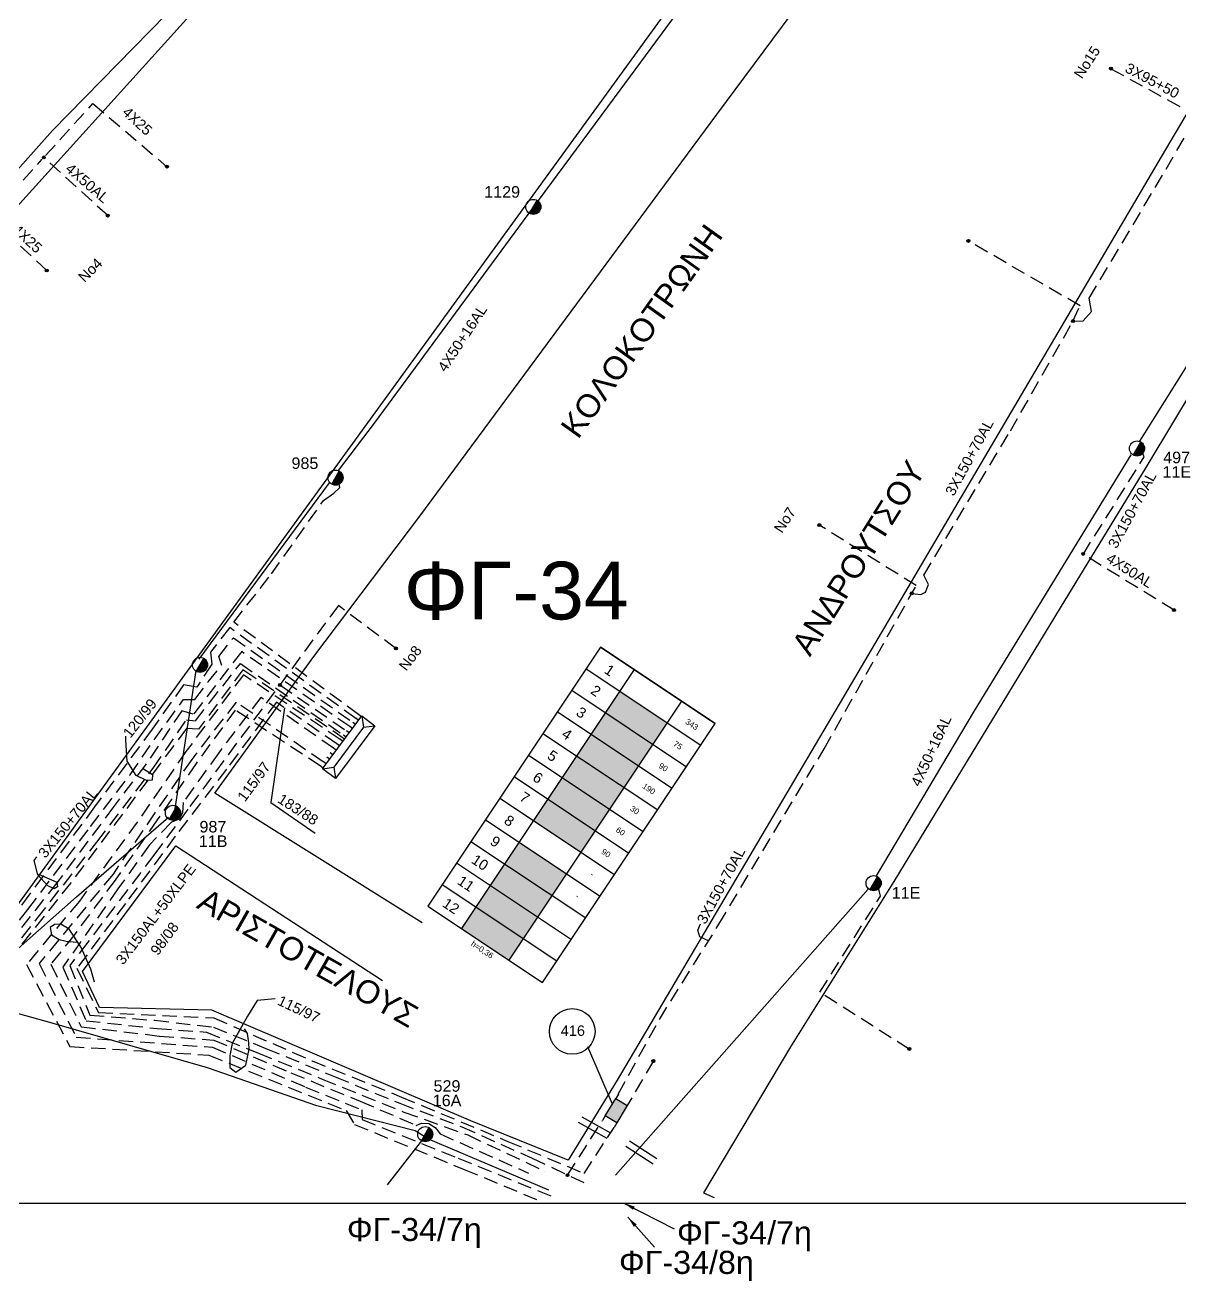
# Model space of a CAD drawing. Header units: millimetres. Extents: x -2238 to -1136, y 747 to 1272.
# Drawn here: x -1863.8 to -1761.1, y 750.1 to 861.9 of the extents above; entities that cross this region are included whole.
import ezdxf
from ezdxf.enums import TextEntityAlignment as Align

# ---------------------------------------------------------------- set-up
doc = ezdxf.new("R2010")
doc.units = ezdxf.units.MM
doc.linetypes.add('DASHED', pattern=[19.05, 12.7, -6.35])
for name, color, linetype in [('Link Box 4 Διευθύνσεων', 7, 'Continuous'), ('Άγνωστα', 7, 'Continuous'), ('Ασφαλειοκιβώτια Χ.Τ 12 αναχωρήσεων', 7, 'Continuous'), ('Γυμνά εναέρια ΧΤ και ΦΟΠ (3Φ)   4x50+16AL', 7, 'Continuous'), ('Επιγραφές - Σχήματα', 7, 'Continuous'), ('Καλώδια ΧΤ   3x150+50AL', 7, 'DASHED'), ('Καλώδια ΧΤ   3x150+50AL XLPE', 7, 'DASHED'), ('Καλώδια ΧΤ   3x150AL+50XLPE', 7, 'DASHED'), ('Καλώδια ΧΤ   3x95+50 AL XLPE', 7, 'DASHED'), ('Στύλος ΦΜ', 7, 'Continuous'), ('Στύλος ΦΜ @ 1', 7, 'Continuous'), ('Συνδέσεις', 7, 'Continuous'), ('Τομή', 7, 'Continuous'), ('Υποσταθμός πόλεως', 7, 'Continuous'), ('Υπόβαθρο ΔΕΗ', 7, 'Continuous'), ('Υπόγεια καλώδια Δικτύου ΧΤ και Παρ. ΧΤ - 3X150+70 AL', 7, 'DASHED'), ('Υπόγεια καλώδια Παροχών ΧΤ   4x25', 7, 'DASHED'), ('Υπόγεια καλώδια Παροχών ΧΤ   4x50AL', 7, 'DASHED')]:
    doc.layers.add(name, color=color, linetype=linetype)
doc.styles.get("Standard").update_dxf_attribs({"font": 'ARIAL.TTF'})
doc.linetypes.add('SYN_LINE', pattern='A,0.5,-0.0001,["/\\/\\/\\/",Standard,S=0.1,R=0,X=0,Y=-0.05],-0.25', length=0.7501)
doc.dimstyles.new('ISO-25', dxfattribs={"dimtxt": 2.5, "dimasz": 2.5, "dimexe": 1.25, "dimexo": 0.625, "dimtad": 1, "dimtxsty": 'Standard', "dimcen": 2.5, "dimadec": 0, "dimazin": 0, "dimtfac": 1, "dimtmove": 0, "dimatfit": 3, "dimfxl": 1, "dimarcsym": 0})

# ---------------------------------------------------------------- blocks, each defined once
blk = doc.blocks.new('ΥΠΑΡΧΩΝ ΤΣΙΜΕΝΤΕΝΙΟΣ ΣΤΥΛΟΣ')
at = {"layer": 'Στύλος ΦΜ'}
blk.add_hatch(color=256, dxfattribs=at).paths.add_polyline_path([(-1.29, -2.28, 0.574793), (2.62, 0, 0.268822), (1.3, 2.27)])
blk.add_line((-1.29, -2.28), (1.3, 2.27), dxfattribs=at)
blk.add_circle((0, 0), 2.62, dxfattribs=at)
at = {"layer": 'Στύλος ΦΜ', "flags": 4}
for tag, p in [('ΑΡΙΘΜΟΣ', (-4.68, 8.05)), ('ΤΥΠΟΣ', (-4.91, 3.03))]:
    blk.add_attdef(tag, p, '', height=4, dxfattribs=at)
blk = doc.blocks.new('ΤΟΜΗ')
at = {"layer": 'Τομή', "ltscale": 40}
for p, q in [((-5.68, 0), (5.68, 0)), ((5.68, -2.33), (-5.68, -2.33))]:
    blk.add_line(p, q, dxfattribs=at)
blk = doc.blocks.new('_ΣΥΝΔΕΣΗ')
at = {"layer": 'Συνδέσεις', "linetype": 'SYN_LINE', "ltscale": 40}
blk.add_hatch(color=256, dxfattribs=at).paths.add_polyline_path([(0.5, -0.01, 1), (-0.5, -0.01, 1)])
at = {"layer": 'Συνδέσεις'}
blk.add_circle((0, -0.01), 0.5, dxfattribs=at)
blk = doc.blocks.new('LINK BOX 4 ΑΝΑΧΩΡΗΣΕΩΝ')
at = {"layer": 'Link Box 4 Διευθύνσεων', "ltscale": 40}
blk.add_hatch(color=256, dxfattribs=at).paths.add_polyline_path([(-3.54, 0), (-3.54, -4.67), (3.54, -4.67), (3.54, 0)])
for p, q in [((-3.54, 0), (-5.33, 0)), ((5.33, 0), (3.54, 0)), ((-3.54, -4.67), (-5.33, -4.67)), ((5.33, -4.67), (3.54, -4.67))]:
    blk.add_line(p, q, dxfattribs=at)
blk.add_lwpolyline([(-3.54, -4.67), (-3.54, 0), (3.54, 0), (3.54, -4.67)], close=True, dxfattribs=at)
blk = doc.blocks.new('ΑΣΦΑΛΕΙΟΚΙΒΩΤΙΟ ΥΠΟΣΤΑΘΜΟΥ 12 ΑΝΑΧΩΡΗΣΕΩΝ')
at = {"layer": 'Ασφαλειοκιβώτια Χ.Τ 12 αναχωρήσεων', "ltscale": 40}
for p, q in [((-23.91, 54), (23.91, 54)), ((-9.83, 54), (-9.83, -54)), ((9.83, 54), (9.83, -54)), ((-23.91, 45), (23.91, 45)), ((-23.91, 36), (23.91, 36)), ((-23.91, 27), (23.91, 27)), ((-23.91, 18), (23.91, 18)), ((-23.91, 9), (23.91, 9)), ((-23.91, 0), (23.91, 0)), ((-23.91, -9), (23.91, -9)), ((-23.91, -18), (23.91, -18)), ((-23.91, -27), (23.91, -27)), ((-23.91, -36), (23.91, -36)), ((-23.91, -45), (23.91, -45))]:
    blk.add_line(p, q, dxfattribs=at)
at = {"layer": 'Ασφαλειοκιβώτια Χ.Τ 12 αναχωρήσεων'}
blk.add_lwpolyline([(-23.91, -54), (23.91, -54), (23.91, 54), (-23.91, 54)], close=True, dxfattribs=at)
for s, p in [('1', (-18.23, 47.26)), ('2', (-18.23, 38.69)), ('3', (-18.23, 29.62)), ('4', (-18.23, 20.59)), ('5', (-18.23, 11.58)), ('6', (-18.23, 2.45)), ('7', (-18.23, -5.8)), ('8', (-18.23, -15.48)), ('9', (-18.23, -24.18)), ('10', (-20.03, -33.14)), ('11', (-20.03, -41.94)), ('12', (-20.03, -51.31))]:
    blk.add_text(s, height=3.6, dxfattribs=at).set_placement(p)
at = {"layer": 'Ασφαλειοκιβώτια Χ.Τ 12 αναχωρήσεων', "ltscale": 40}
for tag, height, p in [('ΟΝΟΜΑ', 5, (0.11, 57.89)), ('ΚΕΙΜΕΝΟ 1', 2, (17.33, 49.23)), ('ΚΕΙΜΕΝΟ 2', 2, (17.33, 40.53)), ('ΚΕΙΜΕΝΟ 3', 2, (17.33, 31.39)), ('ΚΕΙΜΕΝΟ 4', 2, (17.33, 22.41)), ('ΚΕΙΜΕΝΟ 5', 2, (17.33, 13.57)), ('ΚΕΙΜΕΝΟ 6', 2, (17.33, 4.65)), ('ΚΕΙΜΕΝΟ 7', 2, (17.33, -4.42)), ('ΚΕΙΜΕΝΟ 8', 2, (17.33, -13.15)), ('ΚΕΙΜΕΝΟ 9', 2, (17.33, -22.28)), ('ΚΕΙΜΕΝΟ 10', 2, (17.33, -31.5)), ('ΚΕΙΜΕΝΟ 11', 2, (17.33, -40.57)), ('ΚΕΙΜΕΝΟ 12', 2, (17.33, -49.5)), ('ΣΧ', 2, (0.17, -56.08))]:
    blk.add_attdef(tag, text='', height=height, dxfattribs=at).set_placement(p, align=Align.MIDDLE_CENTER)
blk = doc.blocks.new('ΥΠΟΣΤΑΘΜΟΣ ΠΟΛΕΩΣ 13 ΑΝΑΧΩΡΗΣΕΩΝ')
at = {"layer": 'Υποσταθμός πόλεως', "ltscale": 40}
for p, q in [((-11.12, -2.82), (-11.12, -4)), ((-9.53, -2.82), (-9.53, -4)), ((-7.77, -2.82), (-7.77, -4)), ((-5.99, -2.82), (-5.99, -4)), ((-4.14, -2.82), (-4.14, -4)), ((-2.3, -2.82), (-2.3, -4)), ((-0.43, -2.82), (-0.43, -4)), ((1.54, -2.82), (1.54, -4)), ((3.43, -2.82), (3.43, -4)), ((5.39, -2.82), (5.39, -4)), ((7.32, -2.82), (7.32, -4)), ((9.32, -2.82), (9.32, -4)), ((11.11, -2.82), (11.11, -4))]:
    blk.add_line(p, q, dxfattribs=at)
blk.add_lwpolyline([(-11.43, 2.82), (11.43, 2.82), (11.43, -2.82), (-11.43, -2.82)], close=True, dxfattribs=at)
for points in [[(-8.62, 0), (-11.43, 2.82)], [(-11.43, -2.82), (-8.62, 0)], [(-8.62, 0), (8.62, 0)], [(8.62, 0), (11.43, 2.82)], [(11.43, -2.82), (8.62, 0)]]:
    blk.add_lwpolyline(points, dxfattribs=at)
at = {"layer": 'Υποσταθμός πόλεως', "linetype": 'SYN_LINE', "ltscale": 40, "flags": 1}
for tag, p in [('ΜΕΤΑΣΧΗΜΑΤΙΣΜΟΣ', (12.22, 1.68)), ('ΙΣΧΥΣ', (12.2, -1.11)), ('ΑΡΙΘΜΟΣ', (12.32, -3.83))]:
    blk.add_attdef(tag, p, '', height=1.8, dxfattribs=at)

msp = doc.modelspace()

# ---------------------------------------------------------------- hatches: boundary and pattern name
at = {"layer": 'Ασφαλειοκιβώτια Χ.Τ 12 αναχωρήσεων', "ltscale": 0.1}
for color, points in [(85, [(-1810.92, 802.56), (-1812.2, 800.64), (-1808, 797.84), (-1806.72, 799.76)]), (30, [(-1812.2, 800.64), (-1813.48, 798.71), (-1809.28, 795.92), (-1808, 797.84)]), (151, [(-1810.56, 794), (-1809.28, 795.92), (-1813.48, 798.71), (-1814.76, 796.79)]), (27, [(-1814.76, 796.79), (-1816.04, 794.87), (-1811.84, 792.07), (-1810.56, 794)]), (6, [(-1813.12, 790.15), (-1811.84, 792.07), (-1816.04, 794.87), (-1817.32, 792.95)]), (173, [(-1814.4, 788.23), (-1813.12, 790.15), (-1817.32, 792.95), (-1818.6, 791.03)]), (2, [(-1816.96, 784.39), (-1815.68, 786.31), (-1819.88, 789.11), (-1821.16, 787.18)]), (62, [(-1818.24, 782.47), (-1816.96, 784.39), (-1821.16, 787.18), (-1822.44, 785.26)]), (154, [(-1822.44, 785.26), (-1823.72, 783.34), (-1819.52, 780.54), (-1818.24, 782.47)]), (1, [(-1823.72, 783.34), (-1825, 781.42), (-1820.8, 778.62), (-1819.52, 780.54)]), (5, [(-1823.72, 783.34), (-1825, 781.42), (-1820.8, 778.62), (-1819.52, 780.54)])]:
    msp.add_hatch(color=color, dxfattribs=at).paths.add_polyline_path(points)

# ---------------------------------------------------------------- linework, layer by layer
at = {"layer": 'Άγνωστα', "color": 6, "linetype": 'DASHED', "ltscale": 0.1}
msp.add_lwpolyline([(-1770.6, 835.5), (-1769.96, 836.87), (-1779.9, 842.64)], dxfattribs=at)
at = {"layer": 'Άγνωστα', "color": 85, "linetype": 'DASHED', "ltscale": 0.1}
msp.add_lwpolyline([(-1834.17, 800.47), (-1834.17, 800.47), (-1834.17, 800.47), (-1845.28, 808.7), (-1841.93, 812.99), (-1837.29, 819.53), (-1836.37, 820.19), (-1835.85, 820.68), (-1835.91, 821.02)], dxfattribs=at)
at = {"layer": 'Άγνωστα', "color": 27, "linetype": 'DASHED', "ltscale": 0.1}
msp.add_lwpolyline([(-1785.17, 770.69), (-1793.12, 775.75), (-1787.74, 784.32), (-1787.97, 785.31)], dxfattribs=at)
at = {"layer": 'Άγνωστα', "color": 173, "ltscale": 0.1}
msp.add_lwpolyline([(-1817.25, 758.14), (-1827.94, 762.69), (-1829.14, 763.43), (-1837.9, 765.66), (-1847.62, 769.04), (-1861.65, 773.06), (-1869.36, 775.19)], dxfattribs=at)
at = {"layer": 'Άγνωστα', "color": 173, "linetype": 'DASHED', "ltscale": 0.1}
msp.add_lwpolyline([(-1815.57, 759.47), (-1812.47, 764.35)], dxfattribs=at)
at = {"layer": 'Άγνωστα', "color": 173, "linetype": 'SYN_LINE', "ltscale": 6}
msp.add_lwpolyline([(-1828.29, 762.91), (-1831.63, 758.61)], dxfattribs=at)
at = {"layer": 'Γυμνά εναέρια ΧΤ και ΦΟΠ (3Φ)   4x50+16AL', "color": 2, "ltscale": 0.1}
msp.add_lwpolyline([(-1877, 834.94), (-1874, 838.37), (-1861.41, 852.47), (-1842.6, 871.69)], dxfattribs=at)
at = {"layer": 'Γυμνά εναέρια ΧΤ και ΦΟΠ (3Φ)   4x50+16AL', "color": 85, "ltscale": 0.1}
for points in [[(-1835.95, 822.19), (-1832.75, 826.42), (-1818.67, 845.56), (-1811.4, 855.38), (-1799.86, 871.04)], [(-1848.36, 805.42), (-1836.77, 821.11)], [(-1850.5, 792.08), (-1848.62, 804.4)], [(-1869.36, 775.71), (-1864.73, 779.42), (-1859.28, 784.26), (-1851.08, 791.34)]]:
    msp.add_lwpolyline(points, dxfattribs=at)
at = {"layer": 'Γυμνά εναέρια ΧΤ και ΦΟΠ (3Φ)   4x50+16AL', "color": 27, "ltscale": 0.1}
for points in [[(-1747.13, 852.83), (-1764.69, 824.81)], [(-1765.44, 823.59), (-1779.4, 800.81), (-1788.12, 786.11)], [(-1788.82, 784.94), (-1811.31, 759.47)]]:
    msp.add_lwpolyline(points, dxfattribs=at)
at = {"layer": 'Επιγραφές - Σχήματα', "ltscale": 0.1}
msp.add_lwpolyline([(-1243.78, 1256.38), (-2237.36, 1256.38), (-2237.36, 756.99), (-1243.78, 756.99)], close=True, dxfattribs=at)
for points in [[(-1840.76, 801.08), (-1841.97, 792.65), (-1838.03, 789.93)], [(-1853.31, 795.64), (-1852.51, 795.15), (-1852.54, 794.63), (-1853.03, 794.6), (-1853.97, 795.04), (-1854.75, 796.33), (-1854.89, 798.19), (-1854.89, 798.56)], [(-1862.66, 786.26), (-1861.01, 785.57), (-1860.95, 785.15), (-1861.27, 784.95), (-1861.81, 785.22), (-1862.71, 786.22), (-1863.03, 787.48), (-1862.8, 787.8)], [(-1857.66, 776.66), (-1858.01, 777.82), (-1858.88, 779.79), (-1859.93, 781.36), (-1860.68, 781.82), (-1861.23, 781.79), (-1861.61, 781.53), (-1861.49, 780.86), (-1860.83, 780.46), (-1860.19, 780.31), (-1859.26, 780.23)], [(-1803.02, 780.33), (-1803.8, 780.7), (-1803.99, 781.27), (-1803.73, 781.85)], [(-1841.6, 775.18), (-1843.21, 775.02), (-1844.05, 773.62), (-1845.42, 771.2), (-1845.62, 770.13), (-1845.62, 769.05), (-1845.08, 768.64), (-1844.19, 769.28), (-1843.91, 770.69), (-1843.93, 771.25), (-1844.06, 772.1), (-1844.32, 772.51)], [(-1811.58, 765.79), (-1813.78, 770.89)]]:
    msp.add_lwpolyline(points, dxfattribs=at)
msp.add_circle((-1815.16, 772.27), 2.03, dxfattribs=at)
at = {"layer": 'Καλώδια ΧΤ   3x150+50AL', "color": 7, "ltscale": 0.1}
msp.add_lwpolyline([(-1835.41, 798.3), (-1843.58, 803.86), (-1844.46, 804.46), (-1848.41, 799.19), (-1849.47, 799.24), (-1859.78, 785.5), (-1866.09, 777.6), (-1865.46, 774.57), (-1866.9, 772.59), (-1868.77, 771.65), (-1871.92, 772.05), (-1873.54, 774.05), (-1889.45, 774.35), (-1891.7, 773.35), (-1894.35, 773.7), (-1895.47, 774.31), (-1908.23, 775.41), (-1919.1, 776.36), (-1921.64, 784.43), (-1930.41, 785.12), (-1904.17, 812.84), (-1875.24, 843.4), (-1886.44, 854.03)], dxfattribs=at)
at = {"layer": 'Καλώδια ΧΤ   3x150+50AL XLPE', "color": 140, "linetype": 'DASHED', "ltscale": 0.1}
msp.add_lwpolyline([(-1862.03, 850.23), (-1857.82, 854.87)], dxfattribs=at)
at = {"layer": 'Καλώδια ΧΤ   3x150+50AL XLPE', "color": 151, "linetype": 'DASHED', "ltscale": 0.1}
msp.add_lwpolyline([(-1875.89, 834.8), (-1874.71, 836.04), (-1870.21, 841.3), (-1865.3, 846.64), (-1862.32, 849.91)], dxfattribs=at)
at = {"layer": 'Καλώδια ΧΤ   3x150AL+50XLPE', "color": 173, "linetype": 'DASHED', "ltscale": 0.1}
for points in [[(-1830.85, 806.36), (-1835.97, 810.18), (-1849.36, 792.05), (-1852.4, 787.95), (-1858.27, 780.21), (-1859.88, 778.13), (-1858.08, 773.72), (-1852.31, 773.26), (-1847.09, 772.66), (-1842.42, 770.76), (-1836.25, 768.22), (-1830.51, 765.87), (-1824.98, 763.78), (-1818.73, 760.99), (-1814.13, 758.81)], [(-1841.17, 803.11), (-1835.24, 799.03)]]:
    msp.add_lwpolyline(points, dxfattribs=at)
at = {"layer": 'Καλώδια ΧΤ   3x150AL+50XLPE', "color": 2, "linetype": 'DASHED', "ltscale": 0.1}
msp.add_lwpolyline([(-1866.5, 777.62), (-1862.79, 782.3), (-1857.46, 789.12), (-1852.45, 795.71), (-1849.48, 800.01), (-1848.68, 799.92), (-1847.44, 801.52), (-1844.68, 805.02), (-1835.53, 798.66), (-1835.53, 798.66), (-1835.53, 798.66)], dxfattribs=at)
at = {"layer": 'Καλώδια ΧΤ   3x150AL+50XLPE', "color": 5, "linetype": 'DASHED', "ltscale": 0.1}
msp.add_lwpolyline([(-1835.81, 798.27), (-1835.81, 798.27), (-1835.81, 798.27), (-1844.42, 804.01), (-1849.53, 797.2), (-1853.86, 790.9), (-1859.02, 783.87), (-1863.73, 778.22), (-1859.87, 770.93), (-1847.49, 770.17), (-1835.28, 765.23), (-1834.52, 763.99), (-1824.77, 759.98), (-1818.34, 757.32)], dxfattribs=at)
at = {"layer": 'Καλώδια ΧΤ   3x150AL+50XLPE', "color": 154, "linetype": 'DASHED', "ltscale": 0.1}
msp.add_lwpolyline([(-1837.31, 796.27), (-1837.31, 796.27), (-1837.31, 796.27), (-1845.07, 801.59), (-1849.02, 796.48), (-1852.3, 791.72), (-1856.02, 786.28), (-1862.6, 778.32), (-1859.3, 771.75), (-1847.17, 770.87), (-1838.88, 767.32), (-1833.88, 765.29), (-1833.86, 764.42), (-1825.31, 760.98), (-1816.52, 757.42)], dxfattribs=at)
at = {"layer": 'Καλώδια ΧΤ   3x150AL+50XLPE', "color": 1, "linetype": 'DASHED', "ltscale": 0.1}
msp.add_lwpolyline([(-1836.4, 797.48), (-1836.4, 797.48), (-1836.4, 797.48), (-1842.86, 802), (-1846.62, 797.07), (-1849.78, 792.65), (-1849.85, 791.73), (-1850.15, 791.18), (-1850.83, 790.9), (-1852.78, 788.87), (-1855.59, 784.95), (-1860.48, 778), (-1858.42, 773.22), (-1852.1, 772.53), (-1847.71, 772.21), (-1843.09, 770.34), (-1837.4, 768.03), (-1830.13, 765.09), (-1824.46, 763.05), (-1817.62, 759.84), (-1817.62, 759.84)], dxfattribs=at)
at = {"layer": 'Καλώδια ΧΤ   3x150AL+50XLPE', "color": 62, "linetype": 'DASHED', "ltscale": 0.1}
msp.add_lwpolyline([(-1837.58, 795.9), (-1837.58, 795.9), (-1837.58, 795.9), (-1837.58, 795.9), (-1837.58, 795.9), (-1845.14, 800.87), (-1848.63, 796.13), (-1852.08, 791.11), (-1855.83, 785.74), (-1859.49, 780.85), (-1861.55, 778.25), (-1858.85, 772.68), (-1851.89, 771.86), (-1847.05, 771.5), (-1840.19, 768.58), (-1834.02, 766.06), (-1829.04, 763.91), (-1828.57, 764.11), (-1827.91, 764.06), (-1827.37, 763.72), (-1826.91, 763.15), (-1819.06, 759.66), (-1819.06, 759.66), (-1819.06, 759.66)], dxfattribs=at)
at = {"layer": 'Καλώδια ΧΤ   3x95+50 AL XLPE', "color": 6, "linetype": 'DASHED', "ltscale": 0.1}
msp.add_lwpolyline([(-1767.22, 857.97), (-1759.73, 853.86), (-1758.56, 855.54), (-1758.55, 855.56)], dxfattribs=at)
at = {"layer": 'Υπόβαθρο ΔΕΗ', "ltscale": 0.1}
msp.add_lwpolyline([(-1798.75, 874.15), (-1869.59, 776.61), (-1917.23, 779.34), (-1919.12, 785.35), (-1838.85, 874.15), (-1809.24, 903.26), (-1783.49, 895.43), (-1783.38, 895.04)], close=True, dxfattribs=at)
for points in [[(-1828.52, 781.93), (-1846.97, 793.49), (-1838.16, 805.66), (-1828.73, 818.13), (-1802.3, 853.9), (-1787.24, 874.15), (-1773.91, 892.56), (-1749.72, 884.38), (-1743.99, 882.34), (-1748.72, 874.15), (-1754.04, 864.9), (-1762.75, 850.12), (-1790.63, 802.71), (-1811.15, 767.93), (-1815.52, 760.8), (-1824.17, 764.32), (-1847.22, 774.15), (-1857.24, 774.41), (-1858.73, 777.61), (-1850.42, 788.8), (-1832.05, 776.79)], [(-1756.56, 835.04), (-1764.12, 822.46), (-1771.75, 809.99), (-1786.54, 785.61), (-1795.73, 770.89), (-1803.48, 757.9), (-1802.54, 757.49)]]:
    msp.add_lwpolyline(points, dxfattribs=at)
at = {"layer": 'Υπόγεια καλώδια Δικτύου ΧΤ και Παρ. ΧΤ - 3X150+70 AL', "color": 6, "linetype": 'DASHED', "ltscale": 0.1}
for points in [[(-1784.94, 811.26), (-1784.15, 811.17), (-1783.71, 811.37), (-1783.46, 812.05), (-1783.88, 812.89), (-1776.17, 825.72), (-1770.6, 835.5), (-1769.7, 835.54), (-1768.95, 836.36), (-1769.15, 837.54), (-1764.25, 845.76), (-1760.2, 852.63), (-1758.95, 852.95), (-1758.2, 853.69), (-1758.01, 854.51), (-1758.56, 855.54)], [(-1811.06, 766.69), (-1807.4, 773.34), (-1802.11, 781.81), (-1792.73, 797.44), (-1784.55, 811.96), (-1793.17, 817.34)], [(-1836.11, 797.87), (-1836.11, 797.87), (-1836.11, 797.87), (-1841.48, 801.58), (-1845.93, 795.61), (-1850.48, 789.64), (-1854.91, 783.67), (-1859.24, 777.89), (-1857.32, 773.96), (-1847.05, 773.48), (-1838.31, 769.65), (-1830.36, 766.43), (-1820.88, 762.48), (-1814.09, 759.62), (-1811.44, 763.73)], [(-1807.94, 769.64), (-1810.03, 766.07)]]:
    msp.add_lwpolyline(points, dxfattribs=at)
at = {"layer": 'Υπόγεια καλώδια Δικτύου ΧΤ και Παρ. ΧΤ - 3X150+70 AL', "color": 27, "linetype": 'DASHED', "ltscale": 0.1}
for points in [[(-1769.7, 814.74), (-1764.25, 823.42), (-1764.54, 824)], [(-1834.41, 800.14), (-1834.41, 800.14), (-1834.41, 800.14), (-1845.64, 808.22), (-1847.36, 806.03), (-1847.24, 804.97), (-1848.56, 802.93), (-1849.74, 803.13), (-1852.54, 799.18), (-1857.66, 792.25), (-1863.42, 784.53), (-1868.03, 778.37), (-1869.67, 776.13)]]:
    msp.add_lwpolyline(points, dxfattribs=at)
at = {"layer": 'Υπόγεια καλώδια Δικτύου ΧΤ και Παρ. ΧΤ - 3X150+70 AL', "color": 30, "linetype": 'DASHED', "ltscale": 0.1}
msp.add_lwpolyline([(-1867.83, 777.65), (-1867.83, 777.66), (-1863.61, 783.12), (-1858.02, 790.51), (-1854.51, 795.1), (-1852.36, 798.24), (-1849.75, 801.81), (-1848.74, 801.81), (-1847.56, 803.39), (-1846.35, 804.85), (-1846.6, 805.64), (-1845.31, 807.31), (-1834.69, 799.78), (-1834.69, 799.78), (-1834.69, 799.78)], dxfattribs=at)
at = {"layer": 'Υπόγεια καλώδια Δικτύου ΧΤ και Παρ. ΧΤ - 3X150+70 AL', "color": 151, "linetype": 'DASHED', "ltscale": 0.1}
msp.add_lwpolyline([(-1834.96, 799.41), (-1834.96, 799.41), (-1834.96, 799.41), (-1844.57, 806.08), (-1848.89, 800.5), (-1849.89, 800.82), (-1853.13, 796), (-1855.97, 792.26), (-1861.02, 785.5), (-1867.16, 777.74), (-1867.15, 777.72)], dxfattribs=at)
at = {"layer": 'Υπόγεια καλώδια Παροχών ΧΤ   4x25', "color": 151, "linetype": 'DASHED', "ltscale": 0.1}
for points in [[(-1857.82, 854.87), (-1851.22, 849.25)], [(-1861.91, 840.01), (-1867.05, 844.74)]]:
    msp.add_lwpolyline(points, dxfattribs=at)
at = {"layer": 'Υπόγεια καλώδια Παροχών ΧΤ   4x50AL', "color": 151, "linetype": 'DASHED', "ltscale": 0.1}
msp.add_lwpolyline([(-1856.48, 844.89), (-1862.18, 850.07)], dxfattribs=at)
at = {"layer": 'Υπόγεια καλώδια Παροχών ΧΤ   4x50AL', "color": 27, "linetype": 'DASHED', "ltscale": 0.1}
msp.add_lwpolyline([(-1761.59, 809.77), (-1769.68, 814.73)], dxfattribs=at)

# ---------------------------------------------------------------- block references
at = {"layer": 'Link Box 4 Διευθύνσεων', "ltscale": 0.1, "xscale": 0.2565857821764989, "yscale": 0.2565857821764989, "zscale": 0.2565857821764989, "rotation": 58.88141423906293}
msp.add_blockref('LINK BOX 4 ΑΝΑΧΩΡΗΣΕΩΝ', (-1811.76, 765.52), dxfattribs=at)
at = {"layer": 'Ασφαλειοκιβώτια Χ.Τ 12 αναχωρήσεων', "ltscale": 0.1}
ref = msp.add_blockref('ΑΣΦΑΛΕΙΟΚΙΒΩΤΙΟ ΥΠΟΣΤΑΘΜΟΥ 12 ΑΝΑΧΩΡΗΣΕΩΝ', (-1815.22, 791.55), dxfattribs=dict(at, xscale=0.2565857821765113, yscale=0.2565857821765113, zscale=0.2565857821765113, rotation=326.3218488891845))
ref.add_attrib('ΣΧ', 'h=0,36', dxfattribs={"ltscale": 40, "height": 0.513, "rotation": 326.3218}).set_placement((-1823.16, 779.55), align=Align.MIDDLE_CENTER)
ref.add_attrib('ΚΕΙΜΕΝΟ 2', '75', dxfattribs={"ltscale": 40, "height": 0.513, "rotation": 326.3218}).set_placement((-1805.75, 797.74), align=Align.MIDDLE_CENTER)
ref.add_attrib('ΚΕΙΜΕΝΟ 1', '343', dxfattribs={"ltscale": 40, "height": 0.513, "rotation": 326.3218}).set_placement((-1804.51, 799.6), align=Align.MIDDLE_CENTER)
ref.add_attrib('ΚΕΙΜΕΝΟ 3', '90', dxfattribs={"ltscale": 40, "height": 0.513, "rotation": 326.3218}).set_placement((-1807.05, 795.79), align=Align.MIDDLE_CENTER)
ref.add_attrib('ΚΕΙΜΕΝΟ 4', '190', dxfattribs={"ltscale": 40, "height": 0.513, "rotation": 326.3218}).set_placement((-1808.33, 793.87), align=Align.MIDDLE_CENTER)
ref.add_attrib('ΚΕΙΜΕΝΟ 5', '30', dxfattribs={"ltscale": 40, "height": 0.513, "rotation": 326.3218}).set_placement((-1809.59, 791.98), align=Align.MIDDLE_CENTER)
ref.add_attrib('ΚΕΙΜΕΝΟ 6', '60', dxfattribs={"ltscale": 40, "height": 0.513, "rotation": 326.3218}).set_placement((-1810.86, 790.08), align=Align.MIDDLE_CENTER)
ref.add_attrib('ΚΕΙΜΕΝΟ 7', '90', dxfattribs={"ltscale": 40, "height": 0.513, "rotation": 326.3218}).set_placement((-1812.15, 788.14), align=Align.MIDDLE_CENTER)
ref.add_attrib('ΚΕΙΜΕΝΟ 8', '-', dxfattribs={"ltscale": 40, "height": 0.513, "rotation": 326.3218}).set_placement((-1813.39, 786.28), align=Align.MIDDLE_CENTER)
ref.add_attrib('ΚΕΙΜΕΝΟ 9', '-', dxfattribs={"ltscale": 40, "height": 0.513, "rotation": 326.3218}).set_placement((-1814.69, 784.33), align=Align.MIDDLE_CENTER)
at = {"layer": 'Στύλος ΦΜ @ 1', "ltscale": 0.1}
ref = msp.add_blockref('ΥΠΑΡΧΩΝ ΤΣΙΜΕΝΤΕΝΙΟΣ ΣΤΥΛΟΣ', (-1818.62, 845.67), dxfattribs=dict(at, xscale=0.2565857821764941, yscale=0.2565857821764941, zscale=0.2565857821764941))
ref.add_attrib('ΑΡΙΘΜΟΣ', '1129', (-1822.99, 846.49), dxfattribs={"layer": 'Στύλος ΦΜ', "height": 1.026, "flags": 4})
ref = msp.add_blockref('ΥΠΑΡΧΩΝ ΤΣΙΜΕΝΤΕΝΙΟΣ ΣΤΥΛΟΣ', (-1764.9, 824.16), dxfattribs=dict(at, xscale=0.2565857821764941, yscale=0.2565857821764941, zscale=0.2565857821764941))
ref.add_attrib('ΤΥΠΟΣ', '11E', (-1762.63, 821.56), dxfattribs={"layer": 'Στύλος ΦΜ', "height": 1.026, "flags": 4})
ref.add_attrib('ΑΡΙΘΜΟΣ', '497', (-1762.57, 822.85), dxfattribs={"layer": 'Στύλος ΦΜ', "height": 1.026, "flags": 4})
ref = msp.add_blockref('ΥΠΑΡΧΩΝ ΤΣΙΜΕΝΤΕΝΙΟΣ ΣΤΥΛΟΣ', (-1836.22, 821.57), dxfattribs=dict(at, xscale=0.2565857821764941, yscale=0.2565857821764941, zscale=0.2565857821764941))
ref.add_attrib('ΑΡΙΘΜΟΣ', '985', (-1840.14, 822.34), dxfattribs={"layer": 'Στύλος ΦΜ', "height": 1.026, "flags": 4})
at = {"layer": 'Στύλος ΦΜ @ 1', "ltscale": 0.1, "xscale": 0.2565857821764941, "yscale": 0.2565857821764941, "zscale": 0.2565857821764941}
msp.add_blockref('ΥΠΑΡΧΩΝ ΤΣΙΜΕΝΤΕΝΙΟΣ ΣΤΥΛΟΣ', (-1848.28, 804.9), dxfattribs=at)
at = {"layer": 'Στύλος ΦΜ @ 1', "ltscale": 0.1}
ref = msp.add_blockref('ΥΠΑΡΧΩΝ ΤΣΙΜΕΝΤΕΝΙΟΣ ΣΤΥΛΟΣ', (-1850.69, 791.73), dxfattribs=dict(at, xscale=0.2565857821764941, yscale=0.2565857821764941, zscale=0.2565857821764941))
ref.add_attrib('ΤΥΠΟΣ', '11B', (-1848.39, 788.69), dxfattribs={"layer": 'Στύλος ΦΜ', "height": 1.026, "flags": 4})
ref.add_attrib('ΑΡΙΘΜΟΣ', '987', (-1848.33, 789.98), dxfattribs={"layer": 'Στύλος ΦΜ', "height": 1.026, "flags": 4})
ref = msp.add_blockref('ΥΠΑΡΧΩΝ ΤΣΙΜΕΝΤΕΝΙΟΣ ΣΤΥΛΟΣ', (-1788.34, 785.47), dxfattribs=dict(at, xscale=0.2565857821764941, yscale=0.2565857821764941, zscale=0.2565857821764941))
ref.add_attrib('ΤΥΠΟΣ', '11E', (-1786.73, 784.09), dxfattribs={"layer": 'Στύλος ΦΜ', "height": 1.026, "flags": 4})
ref = msp.add_blockref('ΥΠΑΡΧΩΝ ΤΣΙΜΕΝΤΕΝΙΟΣ ΣΤΥΛΟΣ', (-1828.24, 763.12), dxfattribs=dict(at, xscale=0.2565857821764941, yscale=0.2565857821764941, zscale=0.2565857821764941))
ref.add_attrib('ΤΥΠΟΣ', '16A', (-1827.57, 765.61), dxfattribs={"layer": 'Στύλος ΦΜ', "height": 1.026, "flags": 4})
ref.add_attrib('ΑΡΙΘΜΟΣ', '529', (-1827.5, 766.9), dxfattribs={"layer": 'Στύλος ΦΜ', "height": 1.026, "flags": 4})
at = {"layer": 'Συνδέσεις', "ltscale": 0.1, "xscale": 0.2565857821764941, "yscale": 0.2565857821764941, "zscale": 0.2565857821764941}
for p in [(-1767.22, 857.98), (-1862.18, 850.08), (-1851.22, 849.26), (-1856.49, 844.9), (-1779.91, 842.64), (-1861.92, 840.01), (-1770.6, 835.51), (-1793.17, 817.35), (-1769.69, 814.78), (-1784.95, 811.27), (-1761.6, 809.78), (-1830.85, 806.37), (-1841.17, 803.11), (-1785.16, 770.71), (-1807.94, 769.64), (-1815.58, 759.48)]:
    msp.add_blockref('_ΣΥΝΔΕΣΗ', p, dxfattribs=at)
at = {"layer": 'Τομή', "ltscale": 0.1}
for p, xscale, yscale, zscale, rotation in [((-1813.32, 763.44), 0.256585782176556, 0.256585782176556, 0.256585782176556, 150.6355103503608), ((-1809.17, 761.23), 0.2565857821764603, 0.2565857821764603, 0.2565857821764603, 147.4161323122794)]:
    msp.add_blockref('ΤΟΜΗ', p, dxfattribs=dict(at, xscale=xscale, yscale=yscale, zscale=zscale, rotation=rotation))
at = {"layer": 'Υποσταθμός πόλεως', "xscale": 0.2565857821765279, "yscale": 0.2565857821765279, "zscale": 0.2565857821765279, "rotation": 233.2789323125754}
msp.add_blockref('ΥΠΟΣΤΑΘΜΟΣ ΠΟΛΕΩΣ 13 ΑΝΑΧΩΡΗΣΕΩΝ', (-1835.05, 797.57), dxfattribs=at)

# ---------------------------------------------------------------- texts
at = {"layer": 'Γυμνά εναέρια ΧΤ και ΦΟΠ (3Φ)   4x50+16AL', "color": 7, "ltscale": 0.1, "char_height": 0.924, "width": 86.4036, "attachment_point": 1}
for insert, rotation in [((-1827.2, 831.41), 56.4916), ((-1785.07, 794.37), 65.118)]:
    msp.add_mtext('4X50+16AL', dxfattribs=dict(at, insert=insert, rotation=rotation))
at = {"layer": 'Επιγραφές - Σχήματα', "ltscale": 0.1, "char_height": 0.924, "attachment_point": 1}
for s, insert, width, rotation in [('No15', (-1770.58, 857.51), 2.8071, 56.9071), ('No4', (-1859.21, 839.54), 2.3267, 44.7461), ('No7', (-1797.27, 817.06), 2.8071, 56.9071), ('No8', (-1830.66, 804.85), 2.8071, 52.6273), ('120/99', (-1855.21, 798.88), 2.3267, 52.061), ('115/97', (-1845.03, 793.19), 2.8071, 53.723), ('183/88', (-1840.96, 793.49), 2.8071, 327.1171), ('98/08', (-1852.77, 779.51), 2.3267, 53.5943), ('115/97', (-1841.07, 775.52), 2.8071, 334.7173)]:
    msp.add_mtext(s, dxfattribs=dict(at, insert=insert, width=width, rotation=rotation))
at = {"layer": 'Επιγραφές - Σχήματα', "ltscale": 0.1, "attachment_point": 5}
for s, insert, char_height, rotation in [('ΚΟΛΟΚΟΤΡΩΝΗ', (-1808.97, 834.61), 2.0527, 54.5116), ('ΑΝΔΡΟΥΤΣΟΥ', (-1789.67, 814.42), 2.053, 58.0581), ('ΑΡΙΣΤΟΤΕΛΟΥΣ', (-1838.68, 778.8), 2.0527, 330.4427)]:
    msp.add_mtext(s, dxfattribs=dict(at, insert=insert, char_height=char_height, rotation=rotation))
at = {"layer": 'Επιγραφές - Σχήματα', "insert": (-1830.16, 814.08), "char_height": 5.132, "width": 10.1775, "attachment_point": 1}
msp.add_mtext('ΦΓ-34', dxfattribs=at)
at = {"layer": 'Επιγραφές - Σχήματα', "ltscale": 0.1}
for s, insert, char_height, width, attachment_point in [('416', (-1816.18, 772.8), 0.924, 2.8071, 1), ('ΦΓ-34/7η', (-1829.21, 754.33), 2.053, 6.8619, 5)]:
    msp.add_mtext(s, dxfattribs=dict(at, insert=insert, char_height=char_height, width=width, attachment_point=attachment_point))
at = {"layer": 'Επιγραφές - Σχήματα', "ltscale": 0.1, "char_height": 2.053, "attachment_point": 5}
for s, insert in [('ΦΓ-34/7η', (-1799.83, 754.03)), ('ΦΓ-34/8η', (-1805, 751.4))]:
    msp.add_mtext(s, dxfattribs=dict(at, insert=insert))
at = {"layer": 'Καλώδια ΧΤ   3x150AL+50XLPE', "color": 7, "linetype": 'DASHED', "ltscale": 0.1, "insert": (-1852.22, 782.7), "char_height": 0.9237, "width": 14.291, "attachment_point": 5, "rotation": 52.8122}
msp.add_mtext('3X150AL+50XLPE', dxfattribs=at)
at = {"layer": 'Καλώδια ΧΤ   3x95+50 AL XLPE', "color": 7, "linetype": 'DASHED', "ltscale": 0.1, "insert": (-1765.62, 858.54), "char_height": 0.924, "width": 86.4036, "attachment_point": 1, "rotation": 332.0405}
msp.add_mtext('3X95+50', dxfattribs=at)
at = {"layer": 'Υπόγεια καλώδια Δικτύου ΧΤ και Παρ. ΧΤ - 3X150+70 AL', "color": 7, "linetype": 'DASHED', "ltscale": 0.1, "char_height": 0.924, "width": 86.4036, "attachment_point": 1}
for insert, rotation in [((-1782.02, 820.3), 61.4397), ((-1767.53, 815.62), 61.4397), ((-1862.76, 788.2), 51.0123), ((-1804.12, 782.18), 61.4397)]:
    msp.add_mtext('3X150+70AL', dxfattribs=dict(at, insert=insert, rotation=rotation))
at = {"layer": 'Υπόγεια καλώδια Παροχών ΧΤ   4x25', "color": 7, "linetype": 'DASHED', "ltscale": 0.1, "char_height": 0.924, "width": 86.4036, "attachment_point": 1, "rotation": 317.3773}
for insert in [(-1854.65, 854.67), (-1864.44, 844.2)]:
    msp.add_mtext('4X25', dxfattribs=dict(at, insert=insert))
at = {"layer": 'Υπόγεια καλώδια Παροχών ΧΤ   4x50AL', "color": 7, "linetype": 'DASHED', "ltscale": 0.1, "char_height": 0.924, "width": 86.4036, "attachment_point": 1}
for insert, rotation in [((-1859.74, 849.64), 319.1685), ((-1767.24, 814.92), 327.8179)]:
    msp.add_mtext('4X50AL', dxfattribs=dict(at, insert=insert, rotation=rotation))

# ---------------------------------------------------------------- leaders
at = {"layer": 'Επιγραφές - Σχήματα', "ltscale": 40}
for points in [[(-1810.56, 756.99), (-1806.08, 754.69)], [(-1810.21, 755.73), (-1807.83, 753.05)]]:
    msp.add_leader(points, dimstyle='ISO-25', override={"dimasz": 1, "dimtad": 0}, dxfattribs=at)

doc.saveas('drawing.dxf')
